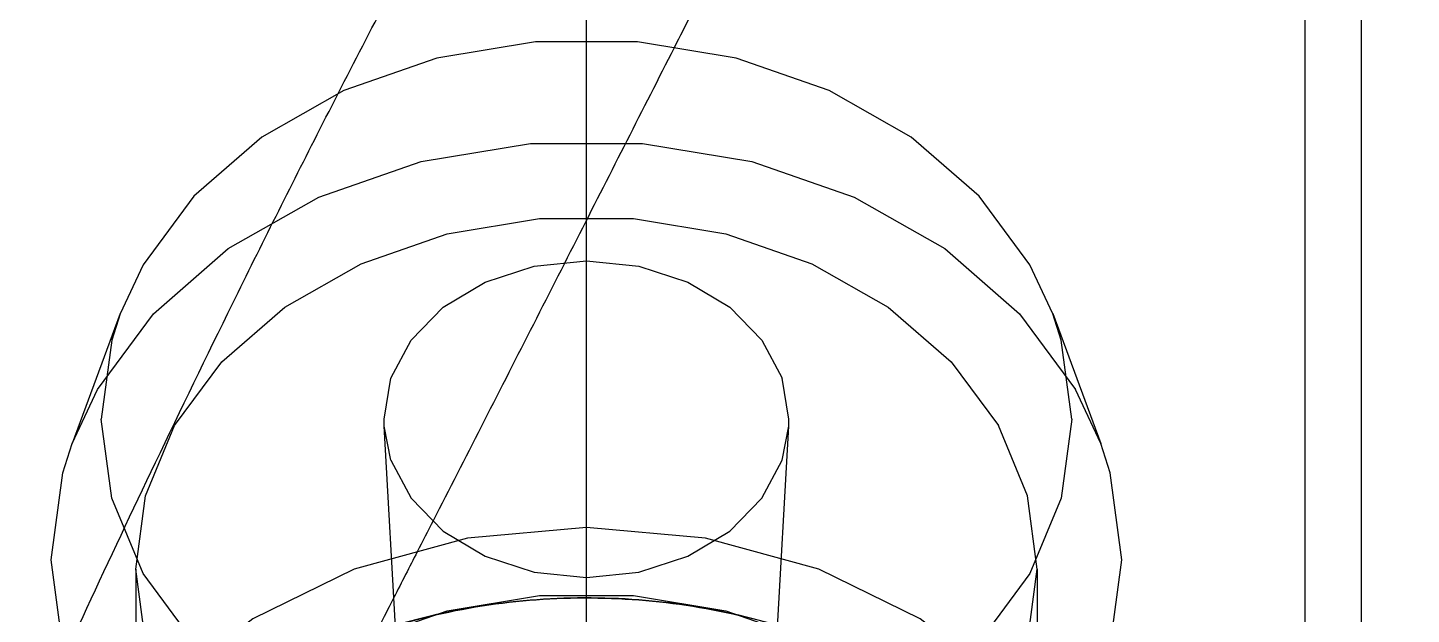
# Model space of a CAD drawing. Header units: millimetres. Extents: x 8981 to 59433, y 5244 to 14154.
# Drawn here: x 10623.24 to 10672.35, y 9270.07 to 9290.89 of the extents above; entities that cross this region are included whole.
import ezdxf

# ---------------------------------------------------------------- set-up
doc = ezdxf.new("R2010")
doc.units = ezdxf.units.MM
doc.linetypes.add('DASHED', pattern=[19.049999999999997, 12.7, -6.35])
doc.layers.add('2虚线层', color=6, linetype='DASHED')
doc.layers.add('6细线层', color=4, linetype='Continuous')

# ---------------------------------------------------------------- blocks, each defined once
blk = doc.blocks.new('G$CE91B29D6')
at = {"layer": '6细线层'}
for p, q in [((101.3815373907992, -261.6280124246841), (101.3815373907992, 259.3674384866608)), ((75.88153739079917, -50.25848892354406), (75.88153739079917, 2.283182012615725)), ((73.88153739079917, -50.75687339575961), (73.88153739079917, 1.901697609690018)), ((84.83412418320859, -19.82800595276058), (83.1304767140382, -24.43044830299914)), ((117.9289505983897, -19.82800595276058), (119.6325980675601, -24.43044830299914)), ((83.1304767140382, -24.43044830299914), (84.0241736955204, -22.51803669903893)), ((94.19562713515097, -23.57210902415682), (94.44048108991319, -22.11801940493751)), ((94.20364413309926, -23.822304651374), (94.19562713515097, -23.57210902415682)), ((95.25174940556371, -42.53353054483887), (94.20251992989415, -23.81812456843909)), ((94.44048108991319, -25.02619864337612), (94.20364413309926, -23.822304651374)), ((107.5113253760346, -42.53353054483887), (108.5605548517042, -23.81812456843909)), ((108.3225936916851, -25.02619864337612), (108.5594306484991, -23.822304651374)), ((108.5594306484991, -23.822304651374), (108.5674476464474, -23.57210902415682)), ((119.9663418046393, -25.47154123533983), (119.6325980675601, -24.43044830299914)), ((120.3815373907992, -28.56002743903082), (119.9663418046393, -25.47154123533983)), ((93.13774634704077, -28.89309239259455), (97.15363964524204, -27.7944457171252)), ((85.38153739079917, -28.88984166190494), (85.38153739079917, -42.27680307999253)), ((117.3815373907992, -28.88984166190494), (117.3815373907992, -42.27680307999253)), ((119.9663418046393, -31.64851364260539), (120.3815373907992, -28.56002743903082))]:
    blk.add_line(p, q, dxfattribs=at)
for points in [[(84.83445583835328, -19.82959543820471), (85.64555433943951, -18.09208013582975), (87.44301134992475, -15.65791118599009), (89.85881703898394, -13.56047546130139), (92.76402908649379, -11.91026286326814), (96.06431259393776, -10.76158012961969), (99.57494655151004, -10.17820256459527), (103.1881282300883, -10.17820256459527), (106.6987621867293, -10.76158012961969), (109.9990456951045, -11.91026286326814), (112.9042577416831, -13.56047546130139), (115.3200634316736, -15.65791118599009), (117.1175204421588, -18.09208013582975), (117.9286189432451, -19.82959543820471)], [(119.6325980675601, -24.43044830299914), (118.7389010860779, -22.51803669903893), (116.7528602834054, -19.82859615073539), (114.0950189111018, -17.52076104772277), (110.8815373907992, -15.69539485836867), (107.2528602834054, -14.4322748441482), (103.3675781925403, -13.7866054107435), (99.39549658905798, -13.7866054107435), (95.51021449726159, -14.4322748441482), (91.88153739079917, -15.69539485836867), (88.66805586956525, -17.52076104772277), (86.01021449726159, -19.82859615073539), (84.0241736955204, -22.51803669903893)], [(117.3815373907992, -28.88984166190494), (117.031899002307, -26.28901117458008), (115.9982647131392, -23.80184945976362), (114.3258093008035, -21.5370574190747), (112.0876270923027, -19.59361733240075), (109.3815373907992, -18.0564668570878), (106.3258093008035, -16.9927868450759), (103.0539928031349, -16.44906521693338), (99.70908197846347, -16.44906521693338), (96.43726548079485, -16.9927868450759), (93.38153739079917, -18.0564668570878), (90.67544768929565, -19.59361733240075), (88.43726548079485, -21.5370574190747), (86.76481006845916, -23.80184945976362)], [(108.5674476464474, -23.57210902415682), (108.3225936916851, -22.11801940493751), (107.6047182212778, -20.76302359020337), (106.4627432617553, -19.59946230566129), (104.9744925181576, -18.7066303298343), (103.2413878216603, -18.14537268644199), (101.3815373907992, -17.95393815636635), (99.52168695993805, -18.14537268644199), (97.78858226344073, -18.7066303298343), (96.30033151984298, -19.59946230566129), (95.1583565603205, -20.76302359020337), (94.44048108991319, -22.11801940493751)], [(84.15509469147855, -23.57210902415682), (84.53127074513668, -20.77288567239884), (84.83445583835328, -19.82959543820471)], [(117.9286189432451, -19.82959543820471), (118.2318040355303, -20.77288567239884), (118.6079800891885, -23.57210902415682)], [(84.15509469147855, -23.57210902415682), (84.53127074513668, -26.37133237579837), (85.64555433943951, -29.05213791248389), (87.44301134992475, -31.48630686232354)], [(85.38153739079917, -28.88984166190494), (85.73117577929133, -26.28901117458008), (86.76481006845916, -23.80184945976362)], [(87.44301134992475, -31.48630686232354), (89.85881703898394, -33.58374258689582), (92.76402908649379, -35.23395518504549), (96.06431259393776, -36.38263791869394), (99.57494655151004, -36.96601548371837), (103.1881282300883, -36.96601548371837), (106.6987621867293, -36.38263791869394), (109.9990456951045, -35.23395518504549), (112.9042577416831, -33.58374258689582), (115.3200634316736, -31.48630686232354), (117.1175204421588, -29.05213791248389), (118.2318040355303, -26.37133237579837), (118.6079800891885, -23.57210902415682)], [(82.38153739079917, -28.56002743903082), (82.79673297695899, -25.47154123533983), (83.1304767140382, -24.43044830299914)], [(97.78858226344073, -28.43758771847934), (96.30033151984298, -27.54475574265234), (95.1583565603205, -26.38119445799384), (94.44048108991319, -25.02619864337612)], [(108.3225936916851, -25.02619864337612), (107.6047182212778, -26.38119445799384), (106.4627432617553, -27.54475574265234)], [(97.15363964524204, -27.7944457171252), (101.3815373907992, -27.42200491309632), (105.6094351363563, -27.7944457171252)], [(106.4627432617553, -27.54475574265234), (104.9744925181576, -28.43758771847934), (103.2413878216603, -28.99884536187164), (101.3815373907992, -29.19027989194728), (99.52168695993805, -28.99884536187164), (97.78858226344073, -28.43758771847934)], [(105.6094351363563, -27.7944457171252), (109.6253284336262, -28.89309239259455), (113.2278436263286, -30.66285420733038), (116.2363355578118, -33.0149879141245)], [(86.01021449726159, -37.29145872720983), (84.0241736955204, -34.60201817890629), (82.79673297695899, -31.64851364260539), (82.38153739079917, -28.56002743903082)], [(115.9982647131392, -33.97783386381343), (114.3258093008035, -36.24262590450235), (112.0876270923027, -38.18606599129271), (109.3815373907992, -39.72321646660566), (106.3258093008035, -40.78689647850115), (103.0539928031349, -41.33061810664367), (99.70908197846347, -41.33061810664367), (96.43726548079485, -40.78689647850115), (93.38153739079917, -39.72321646660566), (90.67544768929565, -38.18606599129271), (88.43726548079485, -36.24262590450235), (86.76481006845916, -33.97783386381343), (85.73117577929133, -31.49067214899696), (85.38153739079917, -28.88984166190494)], [(86.52673922378654, -33.0149879141245), (89.53523115526968, -30.66285420733038), (93.13774634704077, -28.89309239259455)], [(115.9982647131392, -33.97783386381343), (117.031899002307, -31.49067214899696), (117.3815373907992, -28.88984166190494)], [(117.3815373907992, -42.27680307999253), (117.031899002307, -39.67597259266768), (115.9982647131392, -37.18881087785121), (114.3258093008035, -34.92401883716229), (112.0876270923027, -32.98057875048835), (109.3815373907992, -31.44342827517539), (106.3258093008035, -30.37974826316349), (103.0539928031349, -29.83602663502097), (99.70908197846347, -29.83602663502097), (96.43726548079485, -30.37974826316349), (93.38153739079917, -31.44342827517539), (90.67544768929565, -32.98057875048835), (88.43726548079485, -34.92401883716229), (86.76481006845916, -37.18881087785121)]]:
    blk.add_lwpolyline(points, dxfattribs=at)
for points in [[(140.4289840906122, -86.85070632083807), (140.4756052018338, -86.70258867915254), (140.4773878277474, -86.44223300460726), (140.4588622412839, -86.16089151368942), (140.4357077003651, -85.85642149369232), (140.4072232320168, -85.52612053568009), (140.3581169442468, -85.16741940099746), (140.2869335617133, -84.77943452005275), (140.1981262750187, -84.36037551716436), (140.0937200439357, -83.90754921035841), (139.9727096305423, -83.41827659262344), (139.8344363178321, -82.88979961478617), (139.6788654401162, -82.31905980908778), (139.506134964452, -81.70249287597835), (139.3147754556694, -81.0362958679907), (139.102781155073, -80.3163536231732), (138.8679872219645, -79.5382115393877), (138.6080754193672, -78.69702826417051), (138.32059253838, -77.78753219218925), (138.0029017123588, -76.80395627510734), (137.6520285736033, -75.74002448213287), (137.2647964581111, -74.58887474017683), (136.8378872106978, -73.34293043520302), (136.3676696726316, -71.99379442993086), (135.8495877123632, -70.53234665549826), (135.27847765565, -68.9486059875926), (134.6486242580422, -67.23159155470785), (133.953606036418, -65.36923656240106), (133.1863088960954, -63.34824832330924), (132.3389161889636, -61.15394359547645), (131.4028457439699, -58.77003250550479), (130.3680847062924, -56.1785526482854), (129.2227901657307, -53.35977622109931), (127.9535085614034, -50.29188654501922), (126.5448129055285, -46.95074404240586), (124.9787903362148, -43.3097016151296), (123.2348210494229, -39.33927736966871), (121.2889554108688, -35.00689154886641), (119.1132966912546, -30.27659758168738), (116.6751840998613, -25.10871797637083), (113.9356169178345, -19.45971000392456), (110.8436136543014, -13.28294316167012), (107.3368091414877, -6.530978933093138), (103.335925609731, 0.8521610705647618), (98.79349905338222, 8.831664039287716), (94.24826530266637, 16.44858836929779), (90.16900428842837, 23.03718213993125), (86.46457067124629, 28.81389031419531), (83.09727557089263, 33.91691486327909), (80.07758917652154, 38.49056589778047), (77.3593020429098, 42.60851004056167), (74.87331966675902, 46.31114203820471), (72.58806686095977, 49.64713580219541), (70.48960530005479, 52.66523450228851), (68.56357496224427, 55.40499519242439), (66.79496335882777, 57.89843948290218), (65.39150010414505, 59.86340320669115)], [(97.6580695639559, -9.179937175940722), (98.27421050511384, -10.39467213430908)], [(85.55995885461653, -109.33026977384), (86.32751465022648, -108.0053065072279), (89.76272938951934, -101.9919351028511), (93.54438078302974, -95.25606953608803), (97.6580695639559, -87.84836341568734), (101.6299548763045, -80.61191236134619), (105.12445005674, -74.16725719254464), (108.2165391956651, -68.39764399488922), (110.9730803816774, -63.19767189153936), (113.4454467845344, -58.49274564092048), (115.6744725694143, -54.22147098288406), (117.6922858515018, -50.33370978292078), (119.5254277791091, -46.78745683096349), (121.1959152286136, -43.54703403683379), (122.7221026289471, -40.58163213997614), (124.1195403029405, -37.86443460325245), (125.401451702156, -35.37186643783934), (126.5794674986237, -33.08321127446834), (127.6642431560167, -30.98033679870423), (128.6649116761246, -29.04695903824177), (129.5892872204267, -27.26836728467606), (130.4441391573482, -25.6312568836147), (131.2353981108599, -24.12358029291499), (131.9683101418623, -22.73441516689491), (132.6477078757443, -21.45392786583398), (133.2785956607395, -20.27353385079186), (133.8654198189461, -19.1853889512131), (134.4119388255485, -18.18220770196058), (134.9213922945046, -17.25725015311036), (135.3966305189961, -16.40430737449788), (135.8401584233352, -15.61765066895168), (136.254176212401, -14.89204293687362), (136.6406319615626, -14.22271384752821), (137.0014421231308, -13.60525033145677), (137.3397327353441, -13.0368189222645), (137.6587652367734, -12.51559785939753), (137.9607281777271, -12.03935258963611), (138.2474088742592, -11.60538142162841), (138.523695602008, -11.2141485363245), (138.7947888233894, -10.86830217239913), (139.0536387245365, -10.56091221026145)], [(98.27421050511384, -10.39467213430908), (101.6299548763045, -16.99560699251015), (105.12445005674, -23.84790431510191), (106.8245444837221, -27.17591285484377)], [(140.4357077003651, -11.34443474048749), (140.4072232320168, -11.70237578055821), (140.3581169442468, -12.09078186529223), (140.2869335617133, -12.510532196844), (140.1981262750187, -12.96347620990127), (140.0937200439357, -13.4524235771969), (139.9727096305423, -13.98014892672654), (139.8344363178321, -14.54949013667647), (139.6788654401162, -15.16358352848329), (139.506134964452, -15.82607965159696), (139.3147754556694, -16.54084974189755), (139.102781155073, -17.31205863715149), (138.8679872219645, -18.14418666262645), (138.6080754193672, -19.04207170603331), (138.32059253838, -20.01094558369368), (138.0029017123588, -21.0564915771829), (137.6520285736033, -22.1848447950324), (137.2647964581111, -23.4026576380711), (136.8378872106978, -24.71721610764507), (136.3676696726316, -26.13652759825345), (135.8495877123632, -27.6691902698949), (135.27847765565, -29.3245066824602), (134.6486242580422, -31.11259094788693), (133.953606036418, -33.04441322560888), (133.1863088960954, -35.13189141137991), (132.3389161889636, -37.38799708732404), (131.4028457439699, -39.82690027332865), (130.3680847062924, -42.46394404163584), (129.2227901657307, -45.31563091790304), (127.9535085614034, -48.39982160739601), (126.5448129055285, -51.73581317346543), (124.9787903362148, -55.34433481784072), (123.2348210494229, -59.24764571560081), (121.2889554108688, -63.46951810317114), (119.1132966912546, -68.03516606276389), (116.6751840998613, -72.97119117318653), (113.9356169178345, -78.30521520494949), (110.8436136543014, -84.06456301815342), (107.3368091414877, -90.27351345552597), (103.335925609731, -96.9595976943383), (98.79349905338222, -104.0645373290172), (94.24826530266637, -110.7288765067933), (90.16900428842837, -116.4001607608516), (87.65353908289308, -119.7543969399994)], [(120.188107851819, -42.49959351925645), (122.7697035632291, -41.2254110617796), (125.0651703960457, -40.01312077150214), (127.1143333622449, -38.86268065299373), (128.950288396255, -37.77310754184145), (130.6000519096115, -36.74287832027767), (132.0862559098014, -35.77014731883537), (133.4275574310877, -34.8523265857948), (134.639389839881, -33.98625344096217), (135.7353095718854, -33.16916676529218), (136.7273587527879, -32.39867056440562), (137.6263180579253, -31.67267533380073), (138.4412482808539, -30.98870005120989), (139.1783796948575, -30.34324501012452), (139.8432240727552, -29.7337483104784), (140.4420247906082, -29.15876109257806), (140.9814266897001, -28.6172111404594), (141.4673824831107, -28.10770513815805), (141.8951622042068, -27.62298454029951), (142.2498232926437, -27.15320732595865), (142.5193706787386, -26.69517806381918), (142.63437570531, -26.18132952519227)], [(106.8245444837221, -27.17591285484377), (107.3897351994374, -28.28172608383466)], [(107.3897351994374, -28.28172608383466), (108.2165391956651, -29.89901147701312), (110.9730803816774, -35.28705336316489), (112.1084745423132, -37.50329636258539)], [(116.1201258794599, -35.39599991880823), (113.3729986054086, -33.2480760612525), (110.123850943447, -31.58141098788474), (106.5089874881514, -30.46700839372352), (102.6795993241676, -29.95018665550742), (98.79586037054742, -30.05383046879433), (95.0202277413764, -30.77281359396875), (91.51065074924463, -32.07735407026485), (88.4139590057739, -33.91338166035712), (85.85972450293684, -36.20303976431023), (83.95483635451728, -38.85175618575886), (82.77903590716505, -41.74751569749787)], [(86.80113059181804, -35.24599744030274), (89.56488988820547, -33.1381467479514), (92.82224975425834, -31.508146825945), (96.43389582626605, -30.42837778176181), (100.2493517426037, -29.94189789798111), (104.1060153124117, -30.06903267710004), (107.8594663272806, -30.80574145284481), (111.3425569598758, -32.12037863128353), (114.4095407155537, -33.95766484190244), (116.1202693506339, -35.39585060358513)]]:
    blk.add_spline(points, degree=3, dxfattribs=at)

msp = doc.modelspace()

# ---------------------------------------------------------------- block references
at = {"layer": '2虚线层', "ltscale": 2, "xscale": -1}
msp.add_blockref('G$CE91B29D6', (10744.45382366124, 9300.564796893232), dxfattribs=at)

doc.saveas('drawing.dxf')
